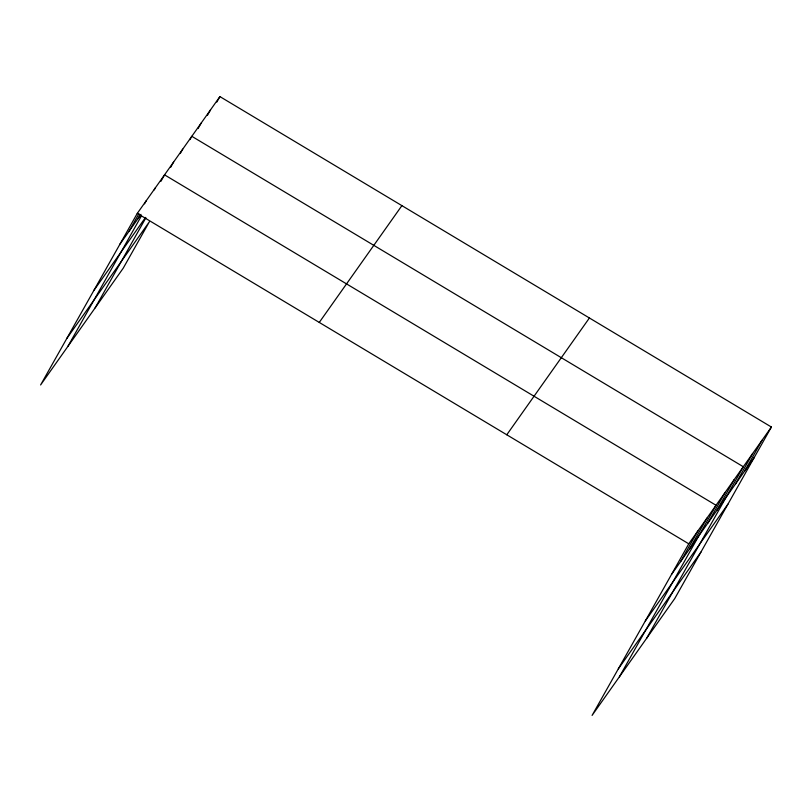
<?xml version="1.0" encoding="UTF-8"?>
<svg xmlns="http://www.w3.org/2000/svg" width="812" height="812" viewBox="0 0 812 812"><rect width="100%" height="100%" fill="white"/><g stroke="black" fill="none" stroke-linecap="round" stroke-linejoin="round"><path stroke-width="1.22" d="M771.4 427.031L688.769 543.817L592.09 715.402L674.721 598.606L771.4 427.031L219.91 96.598L137.279 213.394L40.6 384.969L123.231 268.183L149.438 221.666L66.807 338.462M129.108 231.176L138.974 213.668M144.516 203.822L146.373 200.544M138.192 218.326L140.05 215.048M154.229 189.886L155.457 187.694M67.863 346.43L141.329 216.053M160.847 181.411L164.552 174.854L716.042 505.277L619.363 676.863M170.55 167.475L173.636 162.004M180.264 153.529L182.72 149.154M95.136 307.89L145.886 217.809M189.967 139.593L191.815 136.304L743.305 466.738L646.626 638.323M198.098 128.54L201.173 123.069M207.456 115.304L210.541 109.833M216.824 102.068L219.91 96.598M680.598 561.61L697.863 530.977M689.692 548.76L706.947 518.127M707.871 523.07L725.126 492.437M716.955 510.22L734.221 479.587M735.408 484.135L752.673 453.502M744.777 470.899L762.032 440.266M120.024 244.026L140.994 214.378M93.806 290.534L145.551 217.403M319.268 322.435L401.899 205.639M506.779 434.775L589.41 317.989M671.514 574.449L754.135 457.663M645.307 620.967L727.928 504.171M618.297 668.885L700.929 552.099M137.279 213.394L688.769 543.817"/></g></svg>
